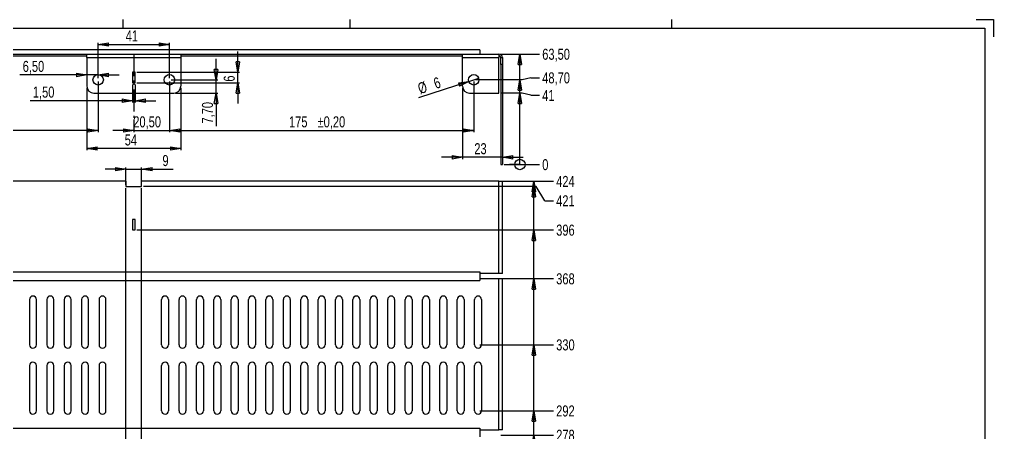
# Model space of a CAD drawing. Extents: x 0 to 841, y 0 to 594.
# Drawn here: x 281 to 841, y 356 to 594 of the extents above; entities that cross this region are included whole.
import ezdxf

# ---------------------------------------------------------------- set-up
doc = ezdxf.new("R2010")
doc.units = 0
doc.linetypes.add('CENTERX2', pattern=[20.32, 12.7, -2.54, 2.54, -2.54])
doc.layers.get('0').update_dxf_attribs({"linetype": 'CONTINUOUS'})
doc.layers.add('FORMAT', color=7, linetype='CONTINUOUS')
doc.styles.add('SLDTEXTSTYLE0', font='TXT', dxfattribs={"width": 0.75})
doc.dimstyles.new('SLDDIMSTYLE0', dxfattribs={"dimtxt": 6.35, "dimasz": 1.998133, "dimexe": 0, "dimexo": 0.0625, "dimgap": 1.5875, "dimtad": 0, "dimtih": 1, "dimtoh": 1, "dimdec": 0, "dimtxsty": 'SLDTEXTSTYLE0', "dimblk1": 'ORIGIN', "dimblk2": 'ORIGIN', "dimsah": 1, "dimcen": 0.09, "dimazin": 3, "dimtfac": 1, "dimtofl": 0, "dimtmove": 0, "dimatfit": 3, "dimtolj": 1, "dimtzin": 12})
doc.dimstyles.new('SLDDIMSTYLE1', dxfattribs={"dimtxt": 6.35, "dimasz": 5.9944, "dimexe": 0, "dimexo": 0.0625, "dimgap": 1.5875, "dimtad": 0, "dimtih": 1, "dimtoh": 1, "dimzin": 12, "dimtxsty": 'SLDTEXTSTYLE0', "dimblk1": 'CLOSED', "dimblk2": 'CLOSED', "dimsah": 1, "dimcen": 0.09, "dimazin": 3, "dimtfac": 1, "dimtofl": 0, "dimtmove": 0, "dimatfit": 3, "dimtolj": 1, "dimtzin": 12})
doc.dimstyles.new('SLDDIMSTYLE2', dxfattribs={"dimtxt": 6.35, "dimasz": 5.9944, "dimexe": 0, "dimexo": 0.0625, "dimgap": 1.5875, "dimtad": 1, "dimtih": 1, "dimtoh": 1, "dimzin": 12, "dimtxsty": 'SLDTEXTSTYLE0', "dimblk1": 'CLOSED', "dimblk2": 'CLOSED', "dimsah": 1, "dimcen": 0.09, "dimazin": 3, "dimtfac": 1, "dimtofl": 0, "dimtmove": 0, "dimatfit": 3, "dimtolj": 1, "dimtzin": 12})
doc.dimstyles.new('SLDDIMSTYLE3', dxfattribs={"dimtxt": 6.35, "dimasz": 5.9944, "dimexe": 0, "dimexo": 0.0625, "dimgap": 1.5875, "dimtad": 1, "dimtih": 1, "dimtoh": 1, "dimzin": 12, "dimtxsty": 'SLDTEXTSTYLE0', "dimblk1": 'CLOSED', "dimblk2": 'CLOSED', "dimsah": 1, "dimcen": 0.09, "dimazin": 3, "dimtfac": 1, "dimtmove": 0, "dimatfit": 3, "dimtolj": 1, "dimtzin": 12})
doc.dimstyles.new('SLDDIMSTYLE4', dxfattribs={"dimtxt": 6.35, "dimasz": 5.9944, "dimexe": 0, "dimexo": 0.0625, "dimgap": 1.5875, "dimtad": 1, "dimtih": 1, "dimtoh": 1, "dimzin": 12, "dimtxsty": 'SLDTEXTSTYLE0', "dimblk1": 'CLOSED', "dimblk2": 'CLOSED', "dimsah": 1, "dimcen": 0.09, "dimazin": 3, "dimtol": 1, "dimtp": 0.2, "dimtm": 0.2, "dimtfac": 1, "dimtofl": 0, "dimtmove": 0, "dimatfit": 3, "dimtolj": 1})

# ---------------------------------------------------------------- blocks, each defined once
blk = doc.blocks.new('_ORIGIN')
at = {"color": 0, "linetype": 'BYBLOCK'}
blk.add_line((0, 0), (-1, 0), dxfattribs=at)
blk.add_circle((0, 0), 0.5, dxfattribs=at)
blk = doc.blocks.new('*D1')
at = {"layer": 'FORMAT'}
blk.add_line((559.61, 510.61), (579.9, 510.61), dxfattribs=at)
at = {"layer": 'FORMAT', "xscale": 5.9944, "yscale": 5.9944}
blk.add_blockref('_ORIGIN', (568.65, 510.61, 0.1), dxfattribs=at)
at = {"layer": 'FORMAT', "insert": (581.48, 513.68), "char_height": 6.35, "attachment_point": 1, "style": 'SLDTEXTSTYLE0'}
blk.add_mtext('0', dxfattribs=at)
blk = doc.blocks.new('_CLOSED')
at = {"color": 0, "linetype": 'BYBLOCK'}
for p, q in [((-1, 0.166667), (0, 0)), ((-1, 0.166667), (-1, -0.166667)), ((0, 0), (-1, -0.166667)), ((0, 0), (-1, 0))]:
    blk.add_line(p, q, dxfattribs=at)
blk = doc.blocks.new('*D3')
at = {"layer": 'FORMAT'}
for p, q in [((569.9, 551.61), (557.61, 551.61)), ((568.65, 510.61), (568.65, 551.61)), ((574.9, 550.39), (569.9, 551.61)), ((574.9, 550.39), (579.9, 550.39))]:
    blk.add_line(p, q, dxfattribs=at)
at = {"layer": 'FORMAT', "xscale": 5.9944, "yscale": 5.9944, "rotation": 90.0000000000004}
blk.add_blockref('_CLOSED', (568.65, 551.61, 0.1), dxfattribs=at)
at = {"layer": 'FORMAT', "insert": (581.48, 553.46), "char_height": 6.35, "attachment_point": 1, "style": 'SLDTEXTSTYLE0'}
blk.add_mtext('41', dxfattribs=at)
blk = doc.blocks.new('*D5')
at = {"layer": 'FORMAT'}
for p, q in [((574.9, 560.53), (569.9, 559.31)), ((574.9, 560.53), (579.9, 560.53)), ((569.9, 559.31), (543.11, 559.31)), ((568.65, 551.61), (568.65, 559.31))]:
    blk.add_line(p, q, dxfattribs=at)
at = {"layer": 'FORMAT', "xscale": 5.9944, "yscale": 5.9944, "rotation": 90.0000000000004}
blk.add_blockref('_CLOSED', (568.65, 559.31, 0.1), dxfattribs=at)
at = {"layer": 'FORMAT', "insert": (581.48, 563.6), "char_height": 6.35, "attachment_point": 1, "style": 'SLDTEXTSTYLE0'}
blk.add_mtext('48,70', dxfattribs=at)
blk = doc.blocks.new('*D6')
at = {"layer": 'FORMAT'}
for p, q in [((557.61, 574.11), (579.9, 574.11)), ((568.65, 559.31), (568.65, 574.11))]:
    blk.add_line(p, q, dxfattribs=at)
at = {"layer": 'FORMAT', "xscale": 5.9944, "yscale": 5.9944, "rotation": 90.0000000000004}
blk.add_blockref('_CLOSED', (568.65, 574.11, 0.1), dxfattribs=at)
at = {"layer": 'FORMAT', "insert": (581.48, 577.18), "char_height": 6.35, "attachment_point": 1, "style": 'SLDTEXTSTYLE0'}
blk.add_mtext('63,50', dxfattribs=at)
blk = doc.blocks.new('*D7')
at = {"layer": 'FORMAT'}
for p, q in [((406.4, 563.61), (406.4, 575.59)), ((348.36, 563.61), (407.39, 563.61)), ((406.4, 557.61), (406.4, 563.61)), ((348.36, 557.61), (407.39, 557.61)), ((406.4, 557.61), (406.4, 545.62))]:
    blk.add_line(p, q, dxfattribs=at)
at = {"layer": 'FORMAT', "xscale": 5.9944, "yscale": 5.9944}
for p, rotation in [((406.4, 563.61, -211.9), 270.0000000000004), ((406.4, 557.61, -211.9), 90.0000000000004)]:
    blk.add_blockref('_CLOSED', p, dxfattribs=dict(at, rotation=rotation))
at = {"layer": 'FORMAT', "insert": (398.29, 558.23), "char_height": 6.35, "attachment_point": 1, "rotation": 90, "style": 'SLDTEXTSTYLE0'}
blk.add_mtext('6', dxfattribs=at)
blk = doc.blocks.new('*D8')
at = {"layer": 'FORMAT'}
for p, q in [((345.87, 556.62), (345.87, 546.3)), ((347.37, 556.62), (347.37, 546.3)), ((345.87, 547.29), (286.98, 547.29)), ((345.87, 547.29), (347.37, 547.29)), ((347.37, 547.29), (359.36, 547.29))]:
    blk.add_line(p, q, dxfattribs=at)
at = {"layer": 'FORMAT', "xscale": 5.9944, "yscale": 5.9944}
blk.add_blockref('_CLOSED', (345.87, 547.29, -211.9), dxfattribs=at)
at = {"layer": 'FORMAT', "xscale": 5.9944, "yscale": 5.9944, "rotation": 180.0000000000004}
blk.add_blockref('_CLOSED', (347.37, 547.29, -211.9), dxfattribs=at)
at = {"layer": 'FORMAT', "insert": (288.56, 555.4), "char_height": 6.35, "attachment_point": 1, "style": 'SLDTEXTSTYLE0'}
blk.add_mtext('1,50', dxfattribs=at)
blk = doc.blocks.new('*D9')
at = {"layer": 'FORMAT'}
for p, q in [((319.62, 554.62), (319.62, 518.8)), ((373.62, 554.62), (373.62, 518.8)), ((373.62, 519.79), (319.62, 519.79))]:
    blk.add_line(p, q, dxfattribs=at)
at = {"layer": 'FORMAT', "xscale": 5.9944, "yscale": 5.9944}
for p, rotation in [((319.62, 519.79, -211.9), 180.0000000000004), ((373.62, 519.79, -211.9), 360.0000000000004)]:
    blk.add_blockref('_CLOSED', p, dxfattribs=dict(at, rotation=rotation))
at = {"layer": 'FORMAT', "insert": (341.38, 527.9), "char_height": 6.35, "attachment_point": 1, "style": 'SLDTEXTSTYLE0'}
blk.add_mtext('54', dxfattribs=at)
blk = doc.blocks.new('*D10')
at = {"layer": 'FORMAT'}
for q in [(544.97, 560.23), (510.24, 548.94)]:
    blk.add_line((539.26, 558.38), q, dxfattribs=at)
at = {"layer": 'FORMAT', "xscale": 5.9944, "yscale": 5.9944, "rotation": 18.003653801372}
blk.add_blockref('_CLOSED', (539.26, 558.38, -211.9), dxfattribs=at)
at = {"layer": 'FORMAT', "char_height": 6.35, "attachment_point": 1, "rotation": 18.0037, "style": 'SLDTEXTSTYLE0'}
for s, insert in [('6', (518.37, 560.01)), ('%%c', (509.27, 557.06))]:
    blk.add_mtext(s, dxfattribs=dict(at, insert=insert))
blk = doc.blocks.new('*D11')
at = {"layer": 'FORMAT'}
for p, q in [((151.12, 558.32), (151.12, 529.2)), ((326.12, 558.32), (326.12, 529.2)), ((326.12, 530.19), (151.12, 530.19))]:
    blk.add_line(p, q, dxfattribs=at)
at = {"layer": 'FORMAT', "xscale": 5.9944, "yscale": 5.9944, "rotation": 180.0000000000004}
blk.add_blockref('_CLOSED', (151.12, 530.19, -211.9), dxfattribs=at)
at = {"layer": 'FORMAT', "xscale": 5.9944, "yscale": 5.9944}
blk.add_blockref('_CLOSED', (326.12, 530.19, -211.9), dxfattribs=at)
at = {"layer": 'FORMAT', "char_height": 6.35, "attachment_point": 1, "style": 'SLDTEXTSTYLE0'}
for s, insert in [('175', (219.88, 538.3)), ('±0,20', (236.29, 538.3))]:
    blk.add_mtext(s, dxfattribs=dict(at, insert=insert))
blk = doc.blocks.new('*D12')
at = {"layer": 'FORMAT'}
for p, q in [((367.12, 558.32), (367.12, 529.2)), ((542.12, 558.32), (542.12, 529.2)), ((367.12, 530.19), (542.12, 530.19))]:
    blk.add_line(p, q, dxfattribs=at)
at = {"layer": 'FORMAT', "xscale": 5.9944, "yscale": 5.9944, "rotation": 180.0000000000004}
blk.add_blockref('_CLOSED', (367.12, 530.19, -211.9), dxfattribs=at)
at = {"layer": 'FORMAT', "xscale": 5.9944, "yscale": 5.9944}
blk.add_blockref('_CLOSED', (542.12, 530.19, -211.9), dxfattribs=at)
at = {"layer": 'FORMAT', "char_height": 6.35, "attachment_point": 1, "style": 'SLDTEXTSTYLE0'}
for s, insert in [('175', (435.88, 538.3)), ('±0,20', (452.29, 538.3))]:
    blk.add_mtext(s, dxfattribs=dict(at, insert=insert))
blk = doc.blocks.new('*D13')
at = {"layer": 'FORMAT'}
for p, q in [((367.12, 558.32), (367.12, 529.2)), ((346.62, 536.45), (346.62, 529.2)), ((346.62, 530.19), (334.63, 530.19)), ((346.62, 530.19), (367.12, 530.19)), ((367.12, 530.19), (379.11, 530.19))]:
    blk.add_line(p, q, dxfattribs=at)
at = {"layer": 'FORMAT', "xscale": 5.9944, "yscale": 5.9944}
for p, rotation in [((346.62, 530.19, -211.9), 360.0000000000004), ((367.12, 530.19, -211.9), 180.0000000000004)]:
    blk.add_blockref('_CLOSED', p, dxfattribs=dict(at, rotation=rotation))
at = {"layer": 'FORMAT', "insert": (346.31, 538.3), "char_height": 6.35, "attachment_point": 1, "style": 'SLDTEXTSTYLE0'}
blk.add_mtext('20,50', dxfattribs=at)
blk = doc.blocks.new('*D15')
at = {"layer": 'FORMAT'}
for p, q in [((393.91, 559.31), (393.91, 571.29)), ((368.11, 559.31), (394.9, 559.31)), ((393.91, 551.61), (393.91, 559.31)), ((370.61, 551.61), (394.9, 551.61)), ((393.91, 551.61), (393.91, 532.56))]:
    blk.add_line(p, q, dxfattribs=at)
at = {"layer": 'FORMAT', "xscale": 5.9944, "yscale": 5.9944}
for p, rotation in [((393.91, 559.31, -211.9), 270.0000000000004), ((393.91, 551.61, -211.9), 90.0000000000004)]:
    blk.add_blockref('_CLOSED', p, dxfattribs=dict(at, rotation=rotation))
at = {"layer": 'FORMAT', "insert": (385.8, 534.14), "char_height": 6.35, "attachment_point": 1, "rotation": 90, "style": 'SLDTEXTSTYLE0'}
blk.add_mtext('7,70', dxfattribs=at)
blk = doc.blocks.new('*D16')
at = {"layer": 'FORMAT'}
for p, q in [((535.62, 554.62), (535.62, 513.75)), ((535.62, 514.74), (523.63, 514.74)), ((558.62, 514.74), (535.62, 514.74)), ((558.62, 514.74), (570.61, 514.74))]:
    blk.add_line(p, q, dxfattribs=at)
at = {"layer": 'FORMAT', "xscale": 5.9944, "yscale": 5.9944}
blk.add_blockref('_CLOSED', (535.62, 514.74, -211.9), dxfattribs=at)
at = {"layer": 'FORMAT', "xscale": 5.9944, "yscale": 5.9944, "rotation": 180.0000000000004}
blk.add_blockref('_CLOSED', (558.62, 514.74, -211.9), dxfattribs=at)
at = {"layer": 'FORMAT', "insert": (542.43, 522.86), "char_height": 6.35, "attachment_point": 1, "style": 'SLDTEXTSTYLE0'}
blk.add_mtext('23', dxfattribs=at)
blk = doc.blocks.new('*D17')
at = {"layer": 'FORMAT'}
for p, q in [((319.62, 562.08), (281.12, 562.08)), ((326.12, 562.08), (319.62, 562.08)), ((326.12, 560.3), (326.12, 563.07)), ((326.12, 562.08), (338.11, 562.08))]:
    blk.add_line(p, q, dxfattribs=at)
at = {"layer": 'FORMAT', "xscale": 5.9944, "yscale": 5.9944}
for p, rotation in [((319.62, 562.08, -211.9), 360.0000000000004), ((326.12, 562.08, -211.9), 180.0000000000004)]:
    blk.add_blockref('_CLOSED', p, dxfattribs=dict(at, rotation=rotation))
at = {"layer": 'FORMAT', "insert": (282.7, 570.19), "char_height": 6.35, "attachment_point": 1, "style": 'SLDTEXTSTYLE0'}
blk.add_mtext('6,50', dxfattribs=at)
blk = doc.blocks.new('*D19')
at = {"layer": 'FORMAT'}
for p, q in [((326.12, 560.3), (326.12, 580.59)), ((326.12, 579.6), (367.12, 579.6)), ((367.12, 560.3), (367.12, 580.59))]:
    blk.add_line(p, q, dxfattribs=at)
at = {"layer": 'FORMAT', "xscale": 5.9944, "yscale": 5.9944, "rotation": 180.0000000000004}
blk.add_blockref('_CLOSED', (326.12, 579.6, -211.9), dxfattribs=at)
at = {"layer": 'FORMAT', "xscale": 5.9944, "yscale": 5.9944}
blk.add_blockref('_CLOSED', (367.12, 579.6, -211.9), dxfattribs=at)
at = {"layer": 'FORMAT', "insert": (341.93, 587.71), "char_height": 6.35, "attachment_point": 1, "style": 'SLDTEXTSTYLE0'}
blk.add_mtext('41', dxfattribs=at)
blk = doc.blocks.new('*D31')
at = {"layer": 'FORMAT'}
for p, q in [((351.12, 52.1), (351.12, 496.95)), ((536.62, 53.35), (351.12, 53.35)), ((361.11, 47.1), (351.12, 52.1)), ((361.11, 47.1), (361.11, 42.1))]:
    blk.add_line(p, q, dxfattribs=at)
at = {"layer": 'FORMAT', "xscale": 5.9944, "yscale": 5.9944, "rotation": 180.0000000000004}
blk.add_blockref('_CLOSED', (351.12, 53.35, 0.1), dxfattribs=at)
at = {"layer": 'FORMAT', "insert": (358.04, 14.71), "char_height": 6.35, "attachment_point": 1, "rotation": 90, "style": 'SLDTEXTSTYLE0'}
blk.add_mtext('207,50', dxfattribs=at)
blk = doc.blocks.new('*D32')
at = {"layer": 'FORMAT'}
for p, q in [((342.12, 52.1), (342.12, 496.95)), ((330.75, 47.1), (342.12, 52.1)), ((345.87, 53.35), (342.12, 53.35)), ((330.75, 47.1), (330.75, 42.1))]:
    blk.add_line(p, q, dxfattribs=at)
at = {"layer": 'FORMAT', "xscale": 5.9944, "yscale": 5.9944, "rotation": 180.0000000000004}
blk.add_blockref('_CLOSED', (342.12, 53.35, 0.1), dxfattribs=at)
at = {"layer": 'FORMAT', "insert": (327.67, 14.71), "char_height": 6.35, "attachment_point": 1, "rotation": 90, "style": 'SLDTEXTSTYLE0'}
blk.add_mtext('216,50', dxfattribs=at)
blk = doc.blocks.new('*D37')
at = {"layer": 'FORMAT'}
for p, q in [((557.61, 354.94), (587.92, 354.94)), ((576.67, 327.94), (576.67, 354.94))]:
    blk.add_line(p, q, dxfattribs=at)
at = {"layer": 'FORMAT', "xscale": 5.9944, "yscale": 5.9944, "rotation": 90.0000000000004}
blk.add_blockref('_CLOSED', (576.67, 354.94, 0.1), dxfattribs=at)
at = {"layer": 'FORMAT', "insert": (589.51, 358.02), "char_height": 6.35, "attachment_point": 1, "style": 'SLDTEXTSTYLE0'}
blk.add_mtext('278', dxfattribs=at)
blk = doc.blocks.new('*D38')
at = {"layer": 'FORMAT'}
for p, q in [((557.61, 444.94), (587.92, 444.94)), ((576.67, 406.94), (576.67, 444.94))]:
    blk.add_line(p, q, dxfattribs=at)
at = {"layer": 'FORMAT', "xscale": 5.9944, "yscale": 5.9944, "rotation": 90.0000000000004}
blk.add_blockref('_CLOSED', (576.67, 444.94, 0.1), dxfattribs=at)
at = {"layer": 'FORMAT', "insert": (589.51, 448.02), "char_height": 6.35, "attachment_point": 1, "style": 'SLDTEXTSTYLE0'}
blk.add_mtext('368', dxfattribs=at)
blk = doc.blocks.new('*D39')
at = {"layer": 'FORMAT'}
for p, q in [((557.61, 500.94), (587.92, 500.94)), ((576.67, 497.94), (576.67, 500.94))]:
    blk.add_line(p, q, dxfattribs=at)
at = {"layer": 'FORMAT', "xscale": 5.9944, "yscale": 5.9944, "rotation": 90.0000000000004}
blk.add_blockref('_CLOSED', (576.67, 500.94, 0.1), dxfattribs=at)
at = {"layer": 'FORMAT', "insert": (589.51, 504.02), "char_height": 6.35, "attachment_point": 1, "style": 'SLDTEXTSTYLE0'}
blk.add_mtext('424', dxfattribs=at)
blk = doc.blocks.new('*D40')
at = {"layer": 'FORMAT'}
for p, q in [((577.92, 497.94), (352.11, 497.94)), ((576.67, 472.94), (576.67, 497.94)), ((582.92, 489.79), (577.92, 497.94)), ((582.92, 489.79), (587.92, 489.79))]:
    blk.add_line(p, q, dxfattribs=at)
at = {"layer": 'FORMAT', "xscale": 5.9944, "yscale": 5.9944, "rotation": 90.0000000000004}
blk.add_blockref('_CLOSED', (576.67, 497.94, 0.1), dxfattribs=at)
at = {"layer": 'FORMAT', "insert": (589.51, 492.87), "char_height": 6.35, "attachment_point": 1, "style": 'SLDTEXTSTYLE0'}
blk.add_mtext('421', dxfattribs=at)
blk = doc.blocks.new('*D41')
at = {"layer": 'FORMAT'}
for p, q in [((348.36, 472.94), (587.92, 472.94)), ((576.67, 444.94), (576.67, 472.94))]:
    blk.add_line(p, q, dxfattribs=at)
at = {"layer": 'FORMAT', "xscale": 5.9944, "yscale": 5.9944, "rotation": 90.0000000000004}
blk.add_blockref('_CLOSED', (576.67, 472.94, 0.1), dxfattribs=at)
at = {"layer": 'FORMAT', "insert": (589.51, 476.02), "char_height": 6.35, "attachment_point": 1, "style": 'SLDTEXTSTYLE0'}
blk.add_mtext('396', dxfattribs=at)
blk = doc.blocks.new('*D50')
at = {"layer": 'FORMAT'}
for p, q in [((545.61, 368.94), (587.92, 368.94)), ((576.67, 354.94), (576.67, 368.94))]:
    blk.add_line(p, q, dxfattribs=at)
at = {"layer": 'FORMAT', "xscale": 5.9944, "yscale": 5.9944, "rotation": 90.0000000000004}
blk.add_blockref('_CLOSED', (576.67, 368.94, 0.1), dxfattribs=at)
at = {"layer": 'FORMAT', "insert": (589.51, 372.02), "char_height": 6.35, "attachment_point": 1, "style": 'SLDTEXTSTYLE0'}
blk.add_mtext('292', dxfattribs=at)
blk = doc.blocks.new('*D51')
at = {"layer": 'FORMAT'}
for p, q in [((545.61, 406.94), (587.92, 406.94)), ((576.67, 368.94), (576.67, 406.94))]:
    blk.add_line(p, q, dxfattribs=at)
at = {"layer": 'FORMAT', "xscale": 5.9944, "yscale": 5.9944, "rotation": 90.0000000000004}
blk.add_blockref('_CLOSED', (576.67, 406.94, 0.1), dxfattribs=at)
at = {"layer": 'FORMAT', "insert": (589.51, 410.02), "char_height": 6.35, "attachment_point": 1, "style": 'SLDTEXTSTYLE0'}
blk.add_mtext('330', dxfattribs=at)
blk = doc.blocks.new('*D54')
at = {"layer": 'FORMAT'}
for p, q in [((342.12, 507.92), (330.13, 507.92)), ((342.12, 498.93), (342.12, 508.91)), ((342.12, 507.92), (351.12, 507.92)), ((351.12, 498.93), (351.12, 508.91)), ((351.12, 507.92), (369.34, 507.92))]:
    blk.add_line(p, q, dxfattribs=at)
at = {"layer": 'FORMAT', "xscale": 5.9944, "yscale": 5.9944}
blk.add_blockref('_CLOSED', (342.12, 507.92, -32.9), dxfattribs=at)
at = {"layer": 'FORMAT', "xscale": 5.9944, "yscale": 5.9944, "rotation": 180.0000000000004}
blk.add_blockref('_CLOSED', (351.12, 507.92, -32.9), dxfattribs=at)
at = {"layer": 'FORMAT', "insert": (363.07, 516.03), "char_height": 6.35, "attachment_point": 1, "style": 'SLDTEXTSTYLE0'}
blk.add_mtext('9', dxfattribs=at)

msp = doc.modelspace()

# ---------------------------------------------------------------- linework, layer by layer
at = {"color": 7, "linetype": 'CONTINUOUS'}
for p, q in [((340.5, 589), (340.5, 594)), ((471, 589), (471, 594)), ((656, 589), (656, 594)), ((831, 594), (841, 594)), ((841, 594), (841, 584)), ((25, 589), (836, 589)), ((836, 589), (836, 5)), ((545.617, 576.606), (147.617, 576.606)), ((157.617, 574.106), (319.617, 574.106)), ((157.617, 573.106), (319.617, 573.106)), ((319.617, 572.106), (319.617, 574.106)), ((319.617, 574.106), (373.617, 574.106)), ((319.617, 572.106), (319.617, 555.606)), ((319.617, 572.106), (373.617, 572.106)), ((373.617, 574.106), (373.617, 572.106)), ((373.617, 574.106), (535.617, 574.106)), ((373.617, 573.106), (535.617, 573.106)), ((373.617, 572.106), (373.617, 555.606)), ((535.617, 574.106), (556.617, 574.106)), ((535.617, 572.106), (535.617, 574.106)), ((535.617, 572.106), (556.617, 572.106)), ((535.617, 555.606), (535.617, 572.106)), ((545.617, 576.606), (545.617, 574.106)), ((556.617, 573.838), (556.617, 574.106)), ((556.617, 573.838), (556.617, 572.106)), ((556.617, 551.606), (556.617, 572.106)), ((557.617, 572.106), (558.617, 572.106)), ((557.617, 568.106), (557.617, 572.106)), ((558.617, 572.106), (558.617, 568.106)), ((558.617, 568.106), (557.617, 568.106)), ((557.617, 568.106), (557.617, 510.606)), ((558.617, 568.106), (558.617, 510.606)), ((345.867, 563.606), (345.867, 557.606)), ((347.367, 563.606), (345.867, 563.606)), ((347.367, 557.606), (347.367, 563.606)), ((345.867, 557.606), (347.367, 557.606)), ((323.617, 551.606), (369.617, 551.606)), ((539.617, 551.606), (556.617, 551.606)), ((557.617, 510.606), (558.617, 510.606)), ((342.117, 500.944), (136.617, 500.944)), ((342.117, 500.944), (342.117, 497.944)), ((351.117, 497.944), (351.117, 500.944)), ((556.617, 500.944), (351.117, 500.944)), ((556.617, 447.944), (556.617, 500.944)), ((556.617, 500.944), (558.617, 500.944)), ((558.617, 447.944), (558.617, 500.944)), ((342.117, 497.944), (351.117, 497.944)), ((345.867, 478.944), (345.867, 472.944)), ((347.367, 478.944), (345.867, 478.944)), ((347.367, 472.944), (347.367, 478.944)), ((345.867, 472.944), (347.367, 472.944)), ((147.617, 448.944), (545.617, 448.944)), ((545.617, 448.944), (545.617, 443.944)), ((147.617, 443.944), (545.617, 443.944)), ((556.617, 447.944), (545.617, 447.944)), ((545.617, 444.944), (556.617, 444.944)), ((558.617, 447.944), (556.617, 447.944)), ((556.617, 357.944), (556.617, 444.944)), ((556.617, 444.944), (558.617, 444.944)), ((558.617, 357.944), (558.617, 444.944)), ((286.617, 432.944), (286.617, 406.944)), ((290.617, 406.944), (290.617, 432.944)), ((296.617, 432.944), (296.617, 406.944)), ((300.617, 406.944), (300.617, 432.944)), ((306.617, 432.944), (306.617, 406.944)), ((310.617, 406.944), (310.617, 432.944)), ((316.617, 432.944), (316.617, 406.944)), ((320.617, 406.944), (320.617, 432.944)), ((326.617, 432.944), (326.617, 406.944)), ((330.617, 406.944), (330.617, 432.944)), ((362.617, 406.944), (362.617, 432.944)), ((366.617, 432.944), (366.617, 406.944)), ((372.617, 406.944), (372.617, 432.944)), ((376.617, 432.944), (376.617, 406.944)), ((382.617, 406.944), (382.617, 432.944)), ((386.617, 432.944), (386.617, 406.944)), ((392.617, 406.944), (392.617, 432.944)), ((396.617, 432.944), (396.617, 406.944)), ((402.617, 406.944), (402.617, 432.944)), ((406.617, 432.944), (406.617, 406.944)), ((412.617, 406.944), (412.617, 432.944)), ((416.617, 432.944), (416.617, 406.944)), ((422.617, 406.944), (422.617, 432.944)), ((426.617, 432.944), (426.617, 406.944)), ((432.617, 406.944), (432.617, 432.944)), ((436.617, 432.944), (436.617, 406.944)), ((442.617, 406.944), (442.617, 432.944)), ((446.617, 432.944), (446.617, 406.944)), ((452.617, 406.944), (452.617, 432.944)), ((456.617, 432.944), (456.617, 406.944)), ((462.617, 406.944), (462.617, 432.944)), ((466.617, 432.944), (466.617, 406.944)), ((472.617, 406.944), (472.617, 432.944)), ((476.617, 432.944), (476.617, 406.944)), ((482.617, 406.944), (482.617, 432.944)), ((486.617, 432.944), (486.617, 406.944)), ((492.617, 406.944), (492.617, 432.944)), ((496.617, 432.944), (496.617, 406.944)), ((502.617, 406.944), (502.617, 432.944)), ((506.617, 432.944), (506.617, 406.944)), ((512.617, 406.944), (512.617, 432.944)), ((516.617, 432.944), (516.617, 406.944)), ((522.617, 406.944), (522.617, 432.944)), ((526.617, 432.944), (526.617, 406.944)), ((532.617, 406.944), (532.617, 432.944)), ((536.617, 432.944), (536.617, 406.944)), ((542.617, 406.944), (542.617, 432.944)), ((546.617, 432.944), (546.617, 406.944)), ((286.617, 394.944), (286.617, 368.944)), ((290.617, 368.944), (290.617, 394.944)), ((296.617, 394.944), (296.617, 368.944)), ((300.617, 368.944), (300.617, 394.944)), ((306.617, 394.944), (306.617, 368.944)), ((310.617, 368.944), (310.617, 394.944)), ((316.617, 394.944), (316.617, 368.944)), ((320.617, 368.944), (320.617, 394.944)), ((326.617, 394.944), (326.617, 368.944)), ((330.617, 368.944), (330.617, 394.944)), ((362.617, 368.944), (362.617, 394.944)), ((366.617, 394.944), (366.617, 368.944)), ((372.617, 368.944), (372.617, 394.944)), ((376.617, 394.944), (376.617, 368.944)), ((382.617, 368.944), (382.617, 394.944)), ((386.617, 394.944), (386.617, 368.944)), ((392.617, 368.944), (392.617, 394.944)), ((396.617, 394.944), (396.617, 368.944)), ((402.617, 368.944), (402.617, 394.944)), ((406.617, 394.944), (406.617, 368.944)), ((412.617, 368.944), (412.617, 394.944)), ((416.617, 394.944), (416.617, 368.944)), ((422.617, 368.944), (422.617, 394.944)), ((426.617, 394.944), (426.617, 368.944)), ((432.617, 368.944), (432.617, 394.944)), ((436.617, 394.944), (436.617, 368.944)), ((442.617, 368.944), (442.617, 394.944)), ((446.617, 394.944), (446.617, 368.944)), ((452.617, 368.944), (452.617, 394.944)), ((456.617, 394.944), (456.617, 368.944)), ((462.617, 368.944), (462.617, 394.944)), ((466.617, 394.944), (466.617, 368.944)), ((472.617, 368.944), (472.617, 394.944)), ((476.617, 394.944), (476.617, 368.944)), ((482.617, 368.944), (482.617, 394.944)), ((486.617, 394.944), (486.617, 368.944)), ((492.617, 368.944), (492.617, 394.944)), ((496.617, 394.944), (496.617, 368.944)), ((502.617, 368.944), (502.617, 394.944)), ((506.617, 394.944), (506.617, 368.944)), ((512.617, 368.944), (512.617, 394.944)), ((516.617, 394.944), (516.617, 368.944)), ((522.617, 368.944), (522.617, 394.944)), ((526.617, 394.944), (526.617, 368.944)), ((532.617, 368.944), (532.617, 394.944)), ((536.617, 394.944), (536.617, 368.944)), ((542.617, 368.944), (542.617, 394.944)), ((546.617, 394.944), (546.617, 368.944)), ((147.617, 358.944), (545.617, 358.944)), ((545.617, 358.944), (545.617, 353.944)), ((545.617, 357.944), (556.617, 357.944)), ((558.617, 357.944), (556.617, 357.944))]:
    msp.add_line(p, q, dxfattribs=at)
for centre in [(326.117, 559.306), (367.117, 559.306), (542.117, 559.306)]:
    msp.add_circle(centre, 3, dxfattribs=at)
for centre, radius, start, end in [((556.617, 572.106), 2, 0, 90), ((556.617, 572.106), 1, 0, 90), ((323.617, 555.606), 4, 180, 270), ((369.617, 555.606), 4, 270, 0), ((539.617, 555.606), 4, 180, 270), ((288.617, 432.944), 2, 0, 180), ((298.617, 432.944), 2, 0, 180), ((308.617, 432.944), 2, 0, 180), ((318.617, 432.944), 2, 0, 180), ((328.617, 432.944), 2, 0, 180), ((364.617, 432.944), 2, 0, 180), ((374.617, 432.944), 2, 0, 180), ((384.617, 432.944), 2, 0, 180), ((394.617, 432.944), 2, 0, 180), ((404.617, 432.944), 2, 0, 180), ((414.617, 432.944), 2, 0, 180), ((424.617, 432.944), 2, 0, 180), ((434.617, 432.944), 2, 0, 180), ((444.617, 432.944), 2, 0, 180), ((454.617, 432.944), 2, 0, 180), ((464.617, 432.944), 2, 0, 180), ((474.617, 432.944), 2, 0, 180), ((484.617, 432.944), 2, 0, 180), ((494.617, 432.944), 2, 0, 180), ((504.617, 432.944), 2, 0, 180), ((514.617, 432.944), 2, 0, 180), ((524.617, 432.944), 2, 0, 180), ((534.617, 432.944), 2, 0, 180), ((544.617, 432.944), 2, 0, 180), ((288.617, 406.944), 2, 180, 0), ((298.617, 406.944), 2, 180, 0), ((308.617, 406.944), 2, 180, 0), ((318.617, 406.944), 2, 180, 0), ((328.617, 406.944), 2, 180, 0), ((364.617, 406.944), 2, 180, 0), ((374.617, 406.944), 2, 180, 0), ((384.617, 406.944), 2, 180, 0), ((394.617, 406.944), 2, 180, 0), ((404.617, 406.944), 2, 180, 0), ((414.617, 406.944), 2, 180, 0), ((424.617, 406.944), 2, 180, 0), ((434.617, 406.944), 2, 180, 0), ((444.617, 406.944), 2, 180, 0), ((454.617, 406.944), 2, 180, 0), ((464.617, 406.944), 2, 180, 0), ((474.617, 406.944), 2, 180, 0), ((484.617, 406.944), 2, 180, 0), ((494.617, 406.944), 2, 180, 0), ((504.617, 406.944), 2, 180, 0), ((514.617, 406.944), 2, 180, 0), ((524.617, 406.944), 2, 180, 0), ((534.617, 406.944), 2, 180, 0), ((544.617, 406.944), 2, 180, 0), ((288.617, 394.944), 2, 0, 180), ((298.617, 394.944), 2, 0, 180), ((308.617, 394.944), 2, 0, 180), ((318.617, 394.944), 2, 0, 180), ((328.617, 394.944), 2, 0, 180), ((364.617, 394.944), 2, 0, 180), ((374.617, 394.944), 2, 0, 180), ((384.617, 394.944), 2, 0, 180), ((394.617, 394.944), 2, 0, 180), ((404.617, 394.944), 2, 0, 180), ((414.617, 394.944), 2, 0, 180), ((424.617, 394.944), 2, 0, 180), ((434.617, 394.944), 2, 0, 180), ((444.617, 394.944), 2, 0, 180), ((454.617, 394.944), 2, 0, 180), ((464.617, 394.944), 2, 0, 180), ((474.617, 394.944), 2, 0, 180), ((484.617, 394.944), 2, 0, 180), ((494.617, 394.944), 2, 0, 180), ((504.617, 394.944), 2, 0, 180), ((514.617, 394.944), 2, 0, 180), ((524.617, 394.944), 2, 0, 180), ((534.617, 394.944), 2, 0, 180), ((544.617, 394.944), 2, 0, 180), ((288.617, 368.944), 2, 180, 0), ((298.617, 368.944), 2, 180, 0), ((308.617, 368.944), 2, 180, 0), ((318.617, 368.944), 2, 180, 0), ((328.617, 368.944), 2, 180, 0), ((364.617, 368.944), 2, 180, 0), ((374.617, 368.944), 2, 180, 0), ((384.617, 368.944), 2, 180, 0), ((394.617, 368.944), 2, 180, 0), ((404.617, 368.944), 2, 180, 0), ((414.617, 368.944), 2, 180, 0), ((424.617, 368.944), 2, 180, 0), ((434.617, 368.944), 2, 180, 0), ((444.617, 368.944), 2, 180, 0), ((454.617, 368.944), 2, 180, 0), ((464.617, 368.944), 2, 180, 0), ((474.617, 368.944), 2, 180, 0), ((484.617, 368.944), 2, 180, 0), ((494.617, 368.944), 2, 180, 0), ((504.617, 368.944), 2, 180, 0), ((514.617, 368.944), 2, 180, 0), ((524.617, 368.944), 2, 180, 0), ((534.617, 368.944), 2, 180, 0), ((544.617, 368.944), 2, 180, 0)]:
    msp.add_arc(centre, radius, start, end, dxfattribs=at)
at = {"layer": 'FORMAT', "linetype": 'CENTERX2'}
msp.add_line((346.617, 574.106), (346.617, 537.437), dxfattribs=at)

# ---------------------------------------------------------------- dimensions: what is measured, and where the dimension line sits
at = {"layer": 'FORMAT'}
for base, p1, p2, dimstyle, override, picture, middle in [((367.117, 579.602), (326.117, 559.306), (367.117, 559.306), 'SLDDIMSTYLE2', {"dimtxt": 6.35, "dimasz": 5.9944, "dimexe": 0.9906, "dimexo": 0.9906, "dimgap": 1.524, "dimtad": 1, "dimtih": 0, "dimtoh": 0, "dimzin": 12, "dimtzin": 12}, '*D19', (346.617, 579.602)), ((319.617, 562.082), (326.117, 559.306), (319.617, 555.606), 'SLDDIMSTYLE2', {"dimtxt": 6.35, "dimasz": 5.9944, "dimexe": 0.9906, "dimexo": 0.9906, "dimgap": 1.524, "dimtad": 1, "dimtih": 0, "dimtoh": 0, "dimzin": 12, "dimtzin": 12}, '*D17', (290.912, 562.082)), ((151.117, 530.187), (326.117, 559.306), (151.117, 559.306), 'SLDDIMSTYLE4', {"dimtxt": 6.35, "dimasz": 5.9944, "dimexe": 0.9906, "dimexo": 0.9906, "dimgap": 1.524, "dimtad": 1, "dimtih": 0, "dimtoh": 0, "dimzin": 12, "dimtzin": 8}, '*D11', (238.617, 530.187)), ((347.367, 547.292), (345.867, 557.606), (347.367, 557.606), 'SLDDIMSTYLE2', {"dimtxt": 6.35, "dimasz": 5.9944, "dimexe": 0.9906, "dimexo": 0.9906, "dimgap": 1.524, "dimtad": 1, "dimtih": 0, "dimtoh": 0, "dimzin": 12, "dimtzin": 12}, '*D8', (296.773, 547.292)), ((319.617, 519.789), (373.617, 555.606), (319.617, 555.606), 'SLDDIMSTYLE2', {"dimtxt": 6.35, "dimasz": 5.9944, "dimexe": 0.9906, "dimexo": 0.9906, "dimgap": 1.524, "dimtad": 1, "dimtih": 0, "dimtoh": 0, "dimzin": 12, "dimtzin": 12}, '*D9', (346.067, 519.789)), ((367.117, 530.187), (346.617, 537.437), (367.117, 559.306), 'SLDDIMSTYLE2', {"dimtxt": 6.35, "dimasz": 5.9944, "dimexe": 0.9906, "dimexo": 0.9906, "dimgap": 1.524, "dimtad": 1, "dimtih": 0, "dimtoh": 0, "dimzin": 12, "dimtzin": 12}, '*D13', (356.867, 530.187)), ((542.117, 530.187), (367.117, 559.306), (542.117, 559.306), 'SLDDIMSTYLE4', {"dimtxt": 6.35, "dimasz": 5.9944, "dimexe": 0.9906, "dimexo": 0.9906, "dimgap": 1.524, "dimtad": 1, "dimtih": 0, "dimtoh": 0, "dimzin": 12, "dimtzin": 8}, '*D12', (454.617, 530.187)), ((535.617, 514.744), (558.617, 510.606), (535.617, 555.606), 'SLDDIMSTYLE2', {"dimtxt": 6.35, "dimasz": 5.9944, "dimexe": 0.9906, "dimexo": 0.9906, "dimgap": 1.524, "dimtad": 1, "dimtih": 0, "dimtoh": 0, "dimzin": 12, "dimtzin": 12}, '*D16', (547.117, 514.744)), ((351.117, 507.918), (342.117, 497.944), (351.117, 497.944), 'SLDDIMSTYLE2', {"dimtxt": 6.35, "dimasz": 5.9944, "dimexe": 0.9906, "dimexo": 0.9906, "dimgap": 1.524, "dimtad": 1, "dimtih": 0, "dimtoh": 0, "dimzin": 12, "dimtzin": 12}, '*D54', (365.411, 507.918))]:
    dim = msp.add_linear_dim(base=base, p1=p1, p2=p2, dimstyle=dimstyle, override=override, dxfattribs=at)
    dim.commit()
    dim.dimension.update_dxf_attribs({"geometry": picture, "text_midpoint": middle, "dimtype": 160})
for feature_location, offset, dtype, origin, dimstyle, override, picture, middle in [((556.617, 574.106, 0.1), (23.279, 0), 0, (558.617, 510.606, 0.1), 'SLDDIMSTYLE1', {"dimtxt": 6.35, "dimasz": 5.9944, "dimexe": 0.9906, "dimexo": 0.9906, "dimgap": 1.524, "dimtad": 0, "dimtih": 1, "dimtoh": 1, "dimzin": 12, "dimtzin": 12}, '*D6', (588.616, 574.106, 0.4)), ((542.117, 559.306, 0.1), (37.779, 1.22), 0, (558.617, 510.606, 0.1), 'SLDDIMSTYLE1', {"dimtxt": 6.35, "dimasz": 5.9944, "dimexe": 0.9906, "dimexo": 0.9906, "dimgap": 1.524, "dimtad": 0, "dimtih": 1, "dimtoh": 1, "dimzin": 12, "dimtzin": 12}, '*D5', (588.657, 560.526, 0.4)), ((556.617, 551.606, 0.1), (23.279, -1.22), 0, (558.617, 510.606, 0.1), 'SLDDIMSTYLE1', {"dimtxt": 6.35, "dimasz": 5.9944, "dimexe": 0.9906, "dimexo": 0.9906, "dimgap": 1.524, "dimtad": 0, "dimtih": 1, "dimtoh": 1, "dimzin": 12, "dimtzin": 12}, '*D3', (584.649, 550.385, 0.4)), ((558.617173344, 510.605729316, 0.1), (21.278778307, 0), 0, (558.617173344, 510.605729316, 0.1), 'SLDDIMSTYLE0', {"dimtxt": 6.35, "dimasz": 5.9944, "dimexe": 0.9906, "dimexo": 0.9906, "dimgap": 1.524, "dimtad": 0, "dimtih": 1, "dimtoh": 1, "dimzin": 8, "dimtzin": 12}, '*D1', (582.662964151, 510.605729316, 0.4)), ((556.617, 500.944, 0.1), (31.305, 0), 0, (557.617, 76.944, 0.1), 'SLDDIMSTYLE1', {"dimtxt": 6.35, "dimasz": 5.9944, "dimexe": 0.9906, "dimexo": 0.9906, "dimgap": 1.524, "dimtad": 0, "dimtih": 1, "dimtoh": 1, "dimzin": 12, "dimtzin": 12}, '*D39', (595.849, 500.944, 0.4)), ((342.117, 497.944, 0.1), (-11.371, -455.843), 1, (558.617, 89.944, 0.1), 'SLDDIMSTYLE1', {"dimtxt": 6.35, "dimasz": 5.9944, "dimexe": 0.9906, "dimexo": 0.9906, "dimgap": 1.524, "dimtad": 0, "dimtih": 1, "dimtoh": 1, "dimzin": 12, "dimtzin": 12}, '*D32', (330.746, 31.792, 0.4)), ((351.117, 497.944, 0.1), (9.992, -455.843), 1, (558.617, 89.944, 0.1), 'SLDDIMSTYLE1', {"dimtxt": 6.35, "dimasz": 5.9944, "dimexe": 0.9906, "dimexo": 0.9906, "dimgap": 1.524, "dimtad": 0, "dimtih": 1, "dimtoh": 1, "dimzin": 12, "dimtzin": 12}, '*D31', (361.109, 31.394, 0.4)), ((351.117, 497.944, 0.1), (236.805, -8.15), 0, (557.617, 76.944, 0.1), 'SLDDIMSTYLE1', {"dimtxt": 6.35, "dimasz": 5.9944, "dimexe": 0.9906, "dimexo": 0.9906, "dimgap": 1.524, "dimtad": 0, "dimtih": 1, "dimtoh": 1, "dimzin": 12, "dimtzin": 12}, '*D40', (595.057, 489.794, 0.4)), ((347.367, 472.944, 0.1), (240.555, 0), 0, (557.617, 76.944, 0.1), 'SLDDIMSTYLE1', {"dimtxt": 6.35, "dimasz": 5.9944, "dimexe": 0.9906, "dimexo": 0.9906, "dimgap": 1.524, "dimtad": 0, "dimtih": 1, "dimtoh": 1, "dimzin": 12, "dimtzin": 12}, '*D41', (595.845, 472.944, 0.4)), ((556.617, 444.944, 0.1), (31.305, 0), 0, (557.617, 76.944, 0.1), 'SLDDIMSTYLE1', {"dimtxt": 6.35, "dimasz": 5.9944, "dimexe": 0.9906, "dimexo": 0.9906, "dimgap": 1.524, "dimtad": 0, "dimtih": 1, "dimtoh": 1, "dimzin": 12, "dimtzin": 12}, '*D38', (595.845, 444.944, 0.4)), ((544.617, 406.944, 0.1), (43.305, 0), 0, (557.617, 76.944, 0.1), 'SLDDIMSTYLE1', {"dimtxt": 6.35, "dimasz": 5.9944, "dimexe": 0.9906, "dimexo": 0.9906, "dimgap": 1.524, "dimtad": 0, "dimtih": 1, "dimtoh": 1, "dimzin": 12, "dimtzin": 12}, '*D51', (595.447, 406.944, 0.4)), ((544.617, 368.944, 0.1), (43.305, 0), 0, (557.617, 76.944, 0.1), 'SLDDIMSTYLE1', {"dimtxt": 6.35, "dimasz": 5.9944, "dimexe": 0.9906, "dimexo": 0.9906, "dimgap": 1.524, "dimtad": 0, "dimtih": 1, "dimtoh": 1, "dimzin": 12, "dimtzin": 12}, '*D50', (595.849, 368.944, 0.4)), ((556.617, 354.944, 0.1), (31.305, 0), 0, (557.617, 76.944, 0.1), 'SLDDIMSTYLE1', {"dimtxt": 6.35, "dimasz": 5.9944, "dimexe": 0.9906, "dimexo": 0.9906, "dimgap": 1.524, "dimtad": 0, "dimtih": 1, "dimtoh": 1, "dimzin": 12, "dimtzin": 12}, '*D37', (595.849, 354.944, 0.4))]:
    dim = msp.add_ordinate_dim(feature_location=feature_location, offset=offset, dtype=dtype, origin=origin, dimstyle=dimstyle, override=override, dxfattribs=at)
    dim.commit()
    dim.dimension.update_dxf_attribs({"geometry": picture, "text_midpoint": middle})
for base, p1, p2, picture, middle in [((406.4, 563.606), (347.367, 557.606), (347.367, 563.606), '*D7', (406.4, 560.579)), ((393.909, 559.306), (369.617, 551.606), (367.117, 559.306), '*D15', (393.909, 542.351))]:
    dim = msp.add_linear_dim(base=base, p1=p1, p2=p2, angle=90, dimstyle='SLDDIMSTYLE2', override={"dimtxt": 6.35, "dimasz": 5.9944, "dimexe": 0.9906, "dimexo": 0.9906, "dimgap": 1.524, "dimtad": 1, "dimtih": 0, "dimtoh": 0, "dimzin": 12, "dimtzin": 12}, dxfattribs=at)
    dim.commit()
    dim.dimension.update_dxf_attribs({"geometry": picture, "text_midpoint": middle, "dimtype": 160})
dim = msp.add_diameter_dim_2p(p1=(544.97, 560.233), p2=(539.264, 558.378), dimstyle='SLDDIMSTYLE3', override={"dimtxt": 6.35, "dimasz": 5.9944, "dimexe": 0.9906, "dimexo": 0.9906, "dimgap": 1.524, "dimtad": 1, "dimtih": 0, "dimtoh": 0, "dimzin": 12, "dimtzin": 12}, dxfattribs=at)
dim.commit()
dim.dimension.update_dxf_attribs({"geometry": '*D10', "text_midpoint": (518.063, 551.488), "dimtype": 163})

doc.saveas('drawing.dxf')
